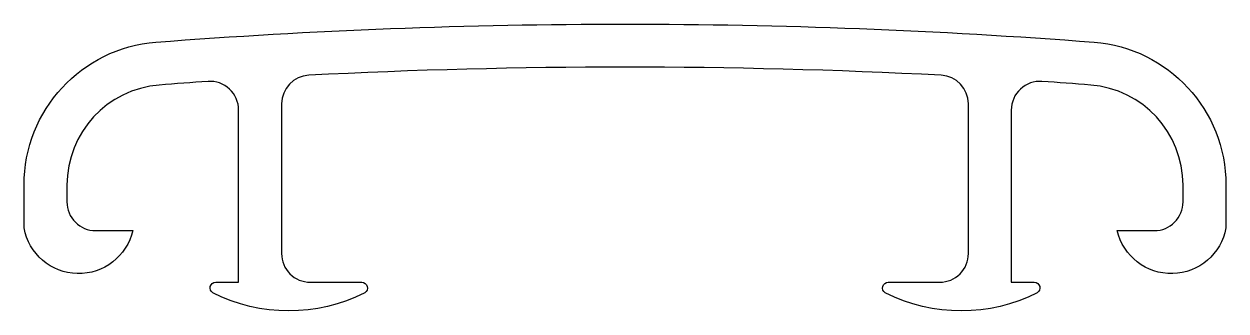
# Model space of a CAD drawing. Extents: x 478.9 to 520.9, y 696.9 to 706.9.
import ezdxf

# ---------------------------------------------------------------- set-up
doc = ezdxf.new("R2010")
doc.units = 0
doc.layers.get('0').update_dxf_attribs({"linetype": 'CONTINUOUS'})

msp = doc.modelspace()

# ---------------------------------------------------------------- linework, layer by layer
at = {"color": 0}
msp.add_lwpolyline([(516.285, 706.265, -0.391576), (520.895, 701.281), (520.895, 699.789, -0.81399), (517.095, 699.695), (518.395, 699.695, 0.414214), (519.395, 700.695), (519.395, 701.281, 0.391576), (516.168, 704.77, 0.002072), (514.465, 704.896, 0.434753), (513.395, 703.898), (513.395, 697.895), (514.195, 697.895, -0.757241), (514.3, 697.524, -0.237118), (508.991, 697.524, -0.757241), (509.095, 697.895), (510.895, 697.895, 0.414214), (511.895, 698.895), (511.895, 704.112, 0.398917), (510.948, 705.111, 0.025658), (488.843, 705.111, 0.398917), (487.895, 704.112), (487.895, 698.895, 0.414214), (488.895, 697.895), (490.695, 697.895, -0.757241), (490.8, 697.524, -0.237118), (485.491, 697.524, -0.757241), (485.595, 697.895), (486.395, 697.895), (486.395, 703.898, 0.434753), (485.326, 704.896, 0.002072), (483.623, 704.77, 0.391576), (480.395, 701.281), (480.395, 700.695, 0.414214), (481.395, 699.695), (482.695, 699.695, -0.81399), (478.895, 699.789), (478.895, 701.281, -0.391576), (483.506, 706.265, -0.038386)], format="xyb", close=True, dxfattribs=at)

doc.saveas('drawing.dxf')
